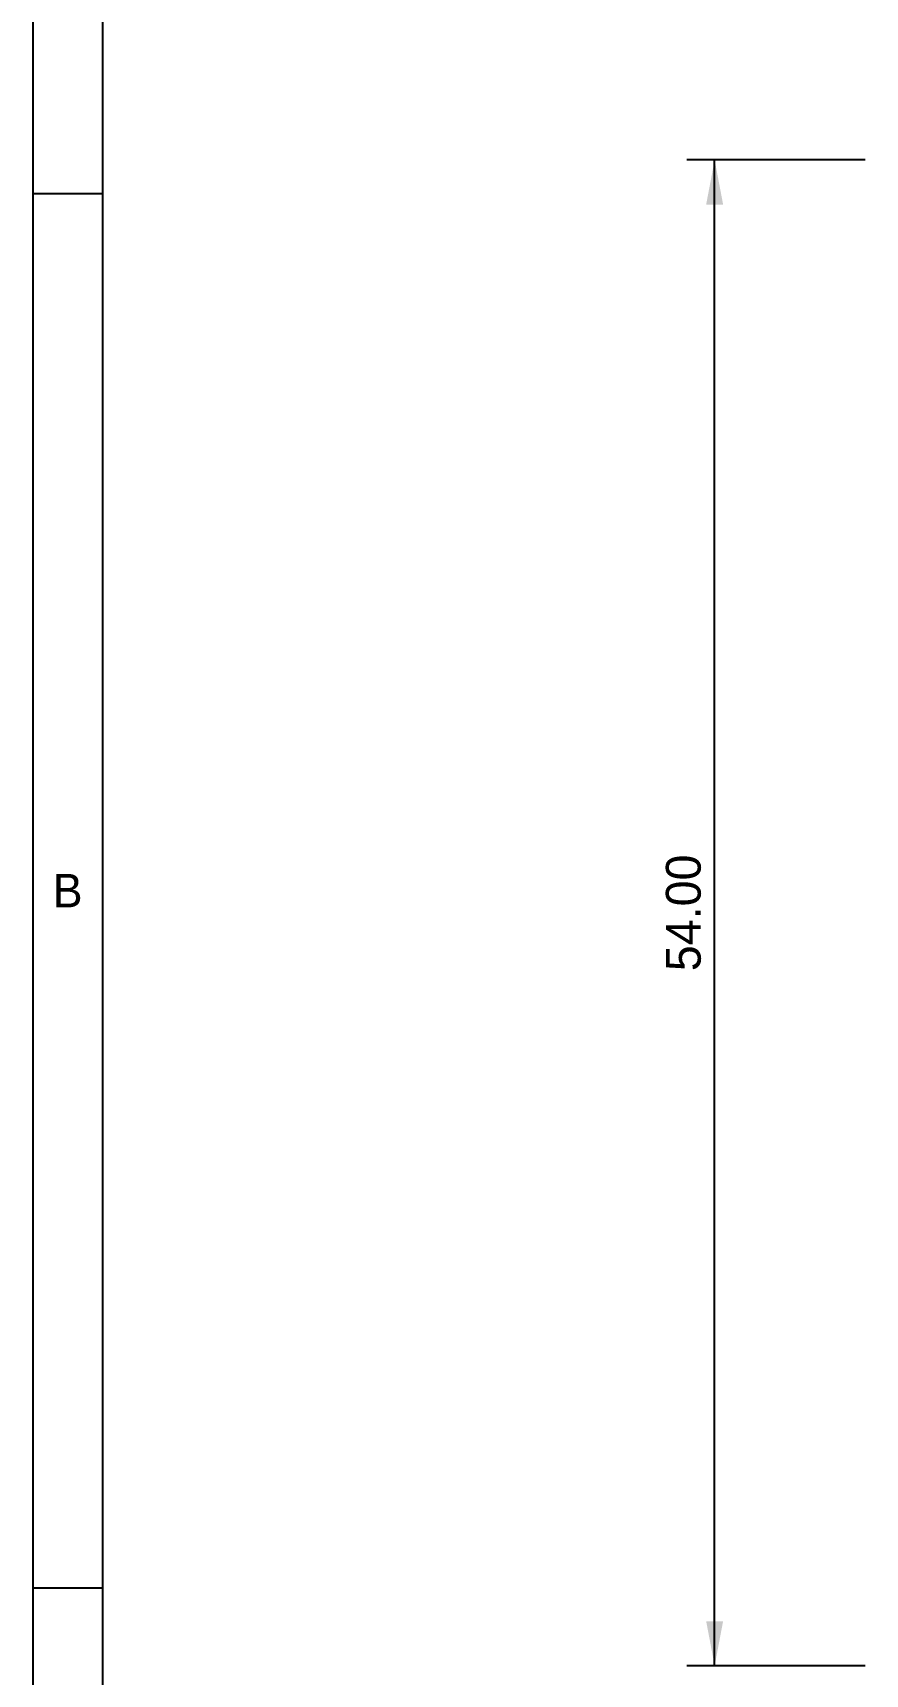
# Model space of a CAD drawing. Header units: millimetres. Extents: x 5 to 601, y 5 to 415.
# Drawn here: x 5 to 64.7, y 203.8 to 321.5 of the extents above; entities that cross this region are included whole.
import ezdxf
from ezdxf.enums import TextEntityAlignment as Align

# ---------------------------------------------------------------- set-up
doc = ezdxf.new("R2010")
doc.units = ezdxf.units.MM
for name, color, linetype in [('DIM', 3, 'CONTINUOUS'), ('FRAME', 7, 'CONTINUOUS'), ('TEXT', 3, 'CONTINUOUS'), ('TITLE', 7, 'CONTINUOUS')]:
    doc.layers.add(name, color=color, linetype=linetype)

msp = doc.modelspace()

# ---------------------------------------------------------------- linework, layer by layer
at = {"layer": 'DIM'}
for p, q in [((64.715, 312.405), (51.915, 312.405)), ((53.915, 204.405), (53.915, 312.405)), ((64.715, 204.405), (51.915, 204.405))]:
    msp.add_line(p, q, dxfattribs=at)
for points in [[(53.915, 312.405), (53.307, 309.205), (54.523, 309.205)], [(53.915, 204.405), (54.523, 207.605), (53.307, 207.605)]]:
    msp.add_solid(points, dxfattribs=at)
at = {"layer": 'FRAME'}
msp.add_line((10, 410), (10, 10), dxfattribs=at)
at = {"layer": 'TITLE'}
for p, q in [((5, 415), (5, 5)), ((5, 310), (10, 310)), ((5, 210), (10, 210))]:
    msp.add_line(p, q, dxfattribs=at)

# ---------------------------------------------------------------- texts
at = {"layer": 'TEXT'}
msp.add_text('54.00', height=2.5, rotation=90, dxfattribs=at).set_placement((52.915, 258.405), align=Align.CENTER)
at = {"layer": 'TITLE'}
msp.add_text('B', height=2.4, dxfattribs=at).set_placement((7.5, 260), align=Align.MIDDLE_CENTER)

doc.saveas('drawing.dxf')
